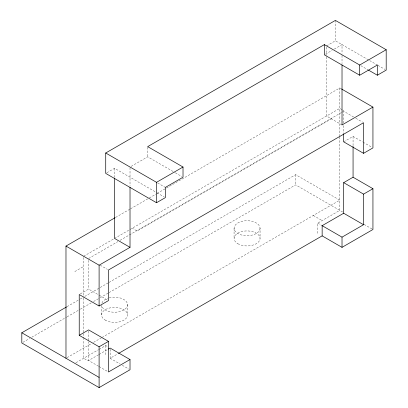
<?xml version="1.0" encoding="UTF-8"?>
<svg xmlns="http://www.w3.org/2000/svg" width="408" height="408" viewBox="0 0 408 408"><rect width="100%" height="100%" fill="white"/><g stroke="black" fill="none" stroke-linecap="round" stroke-linejoin="round"><path stroke-width="0.31" stroke-dasharray="2.04 1.53" d="M106.83 172.763L114.561 168.3L156.519 192.525M326.563 45.9L335.396 40.8L369.077 60.241M131.126 166.388L147.686 156.825L174.741 172.441M325.462 54.188L332.087 50.363M334.295 49.087L342.021 44.625L342.021 53.627M115.663 217.388L130.019 209.1M130.57 208.779L148.792 198.263M149.343 197.941L156.519 193.8M157.07 193.479L165.908 188.379M166.459 188.062L339.813 87.975L340.92 88.612M83.645 256.275L114.011 238.741M114.561 238.425L339.813 108.375L342.021 109.65M88.612 258.504L117.871 241.613M120.079 240.338L128.918 235.238M129.469 234.916L340.92 112.838M341.47 112.521L344.23 110.925L342.577 109.971M331.423 118.83L137.088 231.03L132.228 228.225M74.812 271.575L83.645 266.475M80.33 293.887L88.612 289.104L98.552 294.841M343.679 141.846L353.063 136.425L362.452 141.846M67.08 306.637L79.779 299.309M80.33 298.988L82.538 297.712M84.747 296.438L99.654 287.834M100.205 287.512L108.487 282.734M109.038 282.413L295.647 174.675L339.813 200.175L102.413 337.238M22.914 342.338L29.539 338.512M31.748 337.238L66.529 317.159M67.08 316.837L79.779 309.509M80.33 309.188L91.372 302.812M93.58 301.538L99.654 298.034M100.205 297.712L108.487 292.934M109.038 292.613L295.647 184.875L342.577 211.971M67.08 357.637L91.372 343.613M93.58 342.338L101.862 337.559M75.913 362.738L98.552 349.671M99.103 349.35L105.728 345.525L107.386 346.484M317.73 233.325L317.73 223.125L339.813 210.375L339.813 136.884M98.552 354.771L88.062 360.825L83.645 358.275L83.645 339.283M99.103 354.45L107.386 349.671M110.145 349.274L110.145 358.275L117.871 353.812M369.628 60.562L377.359 65.025M377.91 65.341L385.086 69.487M360.794 65.662L367.97 69.804M353.619 116.984L343.679 111.246L343.679 123.109M355.827 118.259L362.452 122.084M342.021 124.95L326.563 116.025L326.563 56.008M363.003 142.162L371.836 147.262M364.104 224.4L372.943 229.5M313.313 215.475L322.147 220.575M317.73 223.125L322.147 225.675M175.292 172.763L181.917 176.588M157.626 182.963L165.352 187.425M157.07 192.841L164.251 196.988M100.205 265.2L107.386 269.341M99.103 295.163L107.386 299.941M110.145 358.275L120.079 364.012M122.293 365.288L128.918 369.113M98.552 366.246L88.612 360.509L88.612 341.771M99.103 366.562L107.386 371.341M353.063 136.425L353.063 145.84M343.679 125.608L343.679 133.1M342.021 55.457L342.021 63.668M339.813 87.975L339.813 136.252M335.396 20.4L335.396 40.8M326.563 47.165L326.563 55.376M295.647 174.675L295.647 184.875M260.054 228.225A12.99 7.502 0 0 1 240.567 234.722A12.99 7.502 0 0 1 240.567 221.733A12.99 7.502 0 0 1 260.054 228.225L260.054 238.425M234.07 228.225L234.07 238.425M147.686 147.222L147.686 156.825M130.019 167.622L130.019 186.068M127.546 304.434L127.546 314.639M114.561 168.3L114.561 177.776M105.728 345.525L105.728 355.725M101.577 305.612L101.577 315.216M88.612 260.38L88.612 289.104M88.612 331.153L88.612 341.149M83.645 257.474L83.645 297.498M83.645 298.131L83.645 332.948M83.645 333.586L83.645 338.65M109.13 297.911A12.99 7.502 0 0 1 125.552 300.727A12.99 7.502 0 0 1 122.859 310.498A12.99 7.502 0 0 1 105.733 310.228L103.566 308.723A12.99 7.502 0 0 1 101.638 305.5M101.893 303.062A12.99 7.502 0 0 1 107.636 298.381M105.733 320.428L103.566 318.923A12.99 7.502 0 0 1 112.929 307.484A12.99 7.502 0 0 1 126.934 317.22A12.99 7.502 0 0 1 105.733 320.428M237.874 243.729A12.99 7.502 0 0 0 259.61 240.368A12.99 7.502 0 0 0 243.698 231.183A12.99 7.502 0 0 0 237.874 243.729"/><path stroke-width="0.61" d="M386.192 49.725L359.688 65.025L324.355 44.625L147.686 146.625L183.019 167.025L183.019 177.225L165.352 187.425L165.352 197.625L156.519 202.725L105.728 173.4L105.728 153L335.396 20.4L386.192 49.725L386.192 70.125L377.359 75.225L368.521 70.125M105.728 153L156.519 182.325L183.019 167.025M324.355 44.625L324.355 54.825L359.688 75.225L377.359 65.025L377.359 75.225M65.979 358.275L65.979 246.075L115.112 217.704M65.979 246.075L99.103 265.2L130.019 247.35L130.019 187.333M343.679 133.727L343.679 141.846L363.554 153.321L372.943 147.9L372.943 107.1L342.021 124.95L342.021 64.933M108.487 349.034L110.145 348.075L130.019 359.55L130.019 369.75L99.103 387.6L21.808 342.975L21.808 332.775L66.529 306.959M130.019 359.55L108.487 371.979L108.487 341.379L99.103 346.8L79.228 335.325L79.228 294.525L99.103 306L108.487 300.579L108.487 269.979L363.554 122.721L363.554 153.321M79.228 335.325L88.612 329.904L108.487 341.379M322.147 235.875L322.147 225.675L343.679 213.246L343.679 182.646L353.063 177.225L372.943 188.7L372.943 229.5L342.021 247.35L322.147 235.875L118.427 353.496M343.679 182.646L363.554 194.121L372.943 188.7M322.147 225.675L342.021 237.15L363.554 224.721L363.554 194.121M341.47 88.934L372.943 107.1M343.679 213.246L363.554 224.721M130.019 247.35L114.561 238.425L114.561 178.408M21.808 332.775L99.103 377.4M359.688 65.025L359.688 75.225M353.063 146.467L353.063 177.225M342.021 237.15L342.021 247.35M156.519 182.325L156.519 202.725M99.103 265.2L99.103 306M99.103 346.8L99.103 387.6"/></g></svg>
